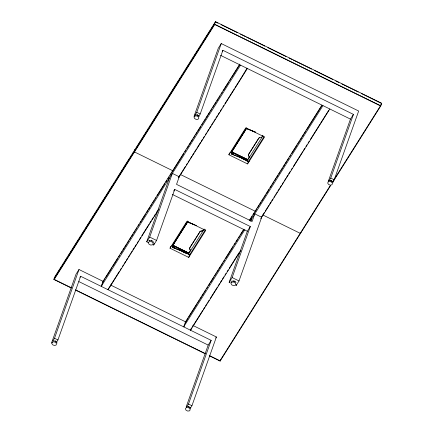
<?xml version="1.0" encoding="UTF-8"?>
<svg xmlns="http://www.w3.org/2000/svg" width="433" height="433" viewBox="0 0 433 433"><rect width="100%" height="100%" fill="white"/><g stroke="black" fill="none" stroke-linecap="round" stroke-linejoin="round"><path stroke-width="0.65" d="M187.933 221.593L172.648 245.576L187.635 221.647M246.491 128.168L231.498 152.14L246.642 128.098M200.376 231.227L189.741 247.865L189.692 248.97L190.341 250.323L189.589 248.358M190.406 250.431L188.799 253.105L172.913 245.284L172.767 245.63M248.596 154.386L258.81 138.187L259.816 137.553L258.837 138.116L248.596 154.386L248.547 155.49L249.197 156.838L248.445 154.879M249.262 156.946L247.654 159.62L231.606 151.81L247.654 159.62M71.445 288.091L53.844 279.447L54.742 276.92L215.461 21.65L381.738 103.292L380.84 105.82L332.912 181.941M51.538 342.979L76.013 274.246L78.99 269.515L103.2 281.407M52.858 340.879L54.509 338.249L78.99 269.515M55.3 341.361L55.489 340.831M56.626 342.038L57.946 339.937L80.619 276.259L211.169 340.36L188.496 404.038L187.17 406.138M101.706 285.737L103.189 281.574M108.78 287.858L108.104 289.753L158.851 209.15M53.844 279.447L214.562 24.178L215.461 21.65M148.405 242.648L149.304 241.571L151.079 241.479L152.692 242.426L153.195 243.849L152.297 244.926L150.522 245.018L148.909 244.077L148.405 242.648L146.717 241.803L169.39 178.125M146.717 241.803L149.694 237.078L172.366 173.4L179.24 176.772L176.534 184.361L252.114 221.469L254.815 213.886L261.689 217.258L239.016 280.936L236.039 285.661L236.494 284.389M194.027 116.38L218.275 48.28L221.252 43.554L358.67 111.027L334.195 179.76L332.874 181.86M194.79 115.443L196.777 112.288L221.252 43.554M151.577 240.797L151.766 240.266M197.204 115.216L197.394 114.68M198.888 116.076L200.214 113.976L222.887 50.298L353.436 114.399L330.758 178.071L329.107 180.702M154.262 243.286L153.585 245.181L156.562 240.45L174.737 189.421L250.317 226.529L232.142 277.558L229.165 282.289L230.313 282.852M170.017 248.217L186.986 221.268L205.691 230.448L188.723 257.402L170.017 248.217L170.694 246.323M188.642 253.467L188.133 253.657L172.718 247.524L172.361 246.994L172.897 245.538L188.599 253.532L188.826 253.034L173.021 245.273L172.897 245.538M172.994 245.343L172.848 245.338M189.741 247.865L199.981 231.595M188.842 253.451L204.203 229.052M188.723 257.402L189.622 254.875L205.529 229.604M202.801 230.746C197.302 231.595 204.841 231.319 203.856 229.16M228.862 154.754L245.83 127.8L264.536 136.985L247.568 163.939L228.862 154.754L229.539 152.86M233.539 153.158L231.222 151.907L247.557 159.815L231.758 152.059L231.877 151.794M231.704 151.859L231.601 152.145L246.788 128.108M231.758 152.059L231.217 153.515L231.579 154.045L246.989 160.178L247.557 159.815M183.944 326.812L184.582 325.031M185.216 323.245L188.16 318.06M249.159 161.065A2.035 1.456 19.6 0 1 247.064 160.979L247.032 161.071A2.035 1.456 19.6 0 0 249.127 161.157M247.687 159.994L263.048 135.589M247.568 163.939L248.466 161.412L264.022 136.704M191.007 328.972L190.558 330.238L240.943 250.204M229.165 282.289L247.34 231.254L250.317 226.529M250.94 221.139L251.844 218.611M186.201 406.852L208.192 345.085L211.169 340.36M188.582 406.804L188.772 406.268M234.502 281.515L234.691 280.985M190.276 408.346L191.933 405.721L216.408 336.988L192.799 325.394M209.199 355.726L220.121 361.09L220.57 359.823M300.93 232.191L300.48 233.452L262.566 214.838M328.236 181.53L350.459 119.124L353.436 114.399M331.218 181.01L331.407 180.48M247.519 159.885L247.681 159.55M55.857 275.724L56.94 274.008M58.017 272.292L59.456 270.008M60.176 268.866L61.616 266.582M62.336 265.434L63.775 263.15M64.495 262.008L65.935 259.719M66.655 258.577L67.375 257.435M68.809 255.151L69.529 254.009M70.611 252.293L71.689 250.577M72.771 248.861L74.211 246.577M74.931 245.435L76.37 243.146M77.085 242.004L78.525 239.72M79.244 238.578L80.684 236.288M81.404 235.146L82.844 232.862M83.564 231.72L84.283 230.572M85.723 228.288L86.443 227.146M87.883 224.857L88.96 223.147M90.042 221.431L91.119 219.715M92.202 217.999L93.279 216.289M94.356 214.573L95.439 212.857M96.158 211.715L97.598 209.431M98.318 208.284L99.758 206M100.478 204.858L101.917 202.568M102.632 201.426L103.714 199.71M104.791 198L105.874 196.284M106.951 194.569L108.034 192.853M109.111 191.142L112.347 185.995M113.43 184.285L114.507 182.569M115.589 180.853L116.666 179.138M117.749 177.422L118.826 175.711M119.909 173.996L120.623 172.854M121.705 171.138L122.783 169.422M123.865 167.706L129.261 159.138M130.338 157.423L131.421 155.707M132.498 153.991L133.581 152.275M134.658 150.565L135.377 149.423L135.101 149.288L134.203 151.815L172.724 170.726M136.817 147.133L137.537 145.991M138.977 143.707L140.416 141.418M141.136 140.276L142.576 137.992M143.296 136.85L144.736 134.56M145.456 133.418L146.17 132.276M147.252 130.56L148.33 128.845M149.412 127.129L150.489 125.418M151.572 123.703L152.649 121.987M153.731 120.271L155.166 117.987M155.885 116.845L157.325 114.561M158.045 113.414L159.485 111.129M160.205 109.987L161.644 107.698M162.364 106.556L163.804 104.272M164.524 103.13L165.244 101.988M166.683 99.698L167.403 98.556M168.843 96.272L169.92 94.556M171.003 92.841L172.08 91.125M172.799 89.983L174.239 87.699M174.959 86.557L176.399 84.267M177.119 83.125L178.558 80.841M179.278 79.694L180.713 77.41M181.432 76.268L182.152 75.126M183.592 72.836L184.674 71.126M185.752 69.41L186.834 67.694M187.911 65.978L188.994 64.268M190.071 62.552L191.148 60.837M192.23 59.121L193.307 57.405M194.39 55.695L195.467 53.979M196.55 52.263L197.627 50.547M198.346 49.405L199.786 47.121M200.506 45.979L201.583 44.263M202.666 42.548L203.743 40.832M204.825 39.122L210.221 30.548M211.299 28.832L212.381 27.117M213.458 25.401L214.541 23.691M79.959 277.309L80.619 276.259M222.226 51.348L222.887 50.298M239.806 64.089L103.038 281.326L101.235 286.381L240.521 65.145M103.888 280.465L104.986 278.717M105.641 277.683L110.193 270.452M110.388 270.143L111.941 267.675M112.548 266.712L117.587 258.712M118.664 256.996L119.746 255.281M120.823 253.565L122.263 251.281M122.983 250.133L124.423 247.849M125.142 246.707L126.582 244.418M127.302 243.276L128.742 240.986M129.462 239.844L130.901 237.56M131.621 236.413L133.061 234.129M133.781 232.986L135.22 230.697M135.94 229.555L137.017 227.839M138.1 226.123L139.177 224.408M140.26 222.697L141.337 220.982M142.056 219.834L145.656 214.119M146.376 212.976L147.815 210.692M148.535 209.545L149.975 207.261M150.695 206.119L152.135 203.829M152.854 202.687L154.294 200.398M155.014 199.256L156.096 197.54M157.174 195.824L164.735 183.819M165.812 182.109L166.894 180.393M167.972 178.677L169.054 176.962M170.131 175.246L171.214 173.53M171.933 172.388L183.809 153.526M184.891 151.81L185.968 150.094M187.051 148.378L188.49 146.094M189.21 144.947L190.65 142.663M191.37 141.521L192.809 139.231M193.529 138.089L194.969 135.8M195.689 134.658L197.129 132.374M197.849 131.226L200.728 126.653M201.805 124.942L203.245 122.653M203.965 121.511L205.404 119.221M206.124 118.079L207.564 115.795M208.284 114.648L209.724 112.364M210.443 111.221L211.883 108.932M212.603 107.79L214.043 105.506M214.763 104.358L216.202 102.074M216.922 100.932L218.362 98.643M219.082 97.501L220.159 95.785M221.241 94.069L222.318 92.353M223.401 90.638L228.797 82.064M229.517 80.922L230.957 78.633M231.623 77.583L233.116 75.207M233.371 74.801L239.676 64.793M107.952 289.504L108.672 288.356M109.354 287.279L119.508 271.15M120.19 270.068L121.272 268.352M122.35 266.636L123.432 264.92M124.152 263.778L125.592 261.489M126.312 260.347L127.751 258.063M128.471 256.915L129.911 254.631M130.631 253.489L132.07 251.2M132.79 250.058L134.23 247.768M134.95 246.626L136.384 244.342M137.104 243.2L138.544 240.91M139.264 239.768L140.703 237.479M141.786 235.763L148.984 224.332M149.704 223.19L151.144 220.9M151.864 219.758L153.304 217.474M154.024 216.327L155.463 214.043M156.54 212.327L157.26 211.185M178.856 176.886L185.335 166.597M186.417 164.881L187.494 163.165M188.214 162.023L189.654 159.734M190.374 158.592L191.814 156.302M192.533 155.16L193.973 152.876M194.693 151.729L196.133 149.445M196.853 148.303L200.452 142.581M201.172 141.439L202.612 139.155M203.331 138.013L204.414 136.298M205.491 134.582L206.573 132.866M207.293 131.724L208.733 129.435M209.453 128.292L210.887 126.008M211.607 124.861L213.047 122.577M213.767 121.435L215.206 119.145M215.926 118.003L217.366 115.714M218.086 114.572L219.526 112.288M220.245 111.14L221.685 108.856M222.768 107.14L223.845 105.425M224.927 103.709L234.285 88.846M235.005 87.704L238.605 81.989M238.837 81.615L241.641 77.166M241.841 76.841L247.037 68.165M178.575 177.822L247.395 68.522M173.741 190.996L174.737 189.421M187.743 220.971L172.345 245.462L188.701 253.3M231.19 151.999L246.231 128.076M172.67 245.587L187.787 221.577M172.361 246.994L172.762 247.459L188.469 253.619M196.539 225.609L188.528 222.421L194.731 224.808M231.579 154.045L247.324 160.134M247.064 128.347L247.384 128.942L255.438 132.065M173.573 246.799L174.169 246.626L174.445 247.227L173.898 247.335L173.573 246.799L174.126 246.696L174.445 247.227M232.429 153.32L232.792 153.791L233.344 153.683L233.024 153.147L232.429 153.32L232.754 153.856L233.344 153.683M262.712 135.675L261.629 137.337M243.795 229.198L185.486 321.806L183.684 326.866L244.872 229.679M249.191 220.619L321.898 105.143M188.788 317.053L193.34 309.822M193.556 309.481L195.445 306.488M195.716 306.055L197.194 303.706M197.876 302.624L199.315 300.334M200.035 299.192L201.475 296.908M202.195 295.761L203.634 293.477M204.354 292.335L205.431 290.619M206.514 288.903L207.591 287.187M208.674 285.471L209.751 283.756M210.47 282.614L214.07 276.898M214.79 275.756L216.229 273.467M216.949 272.325L218.389 270.035M219.109 268.893L220.549 266.609M221.268 265.467L222.708 263.177M223.428 262.035L224.511 260.32M225.588 258.604L233.149 246.599M234.226 244.883L235.308 243.167M236.386 241.452L237.468 239.741M238.545 238.026L239.628 236.31M240.347 235.168L243.584 230.02M249.706 220.305L252.222 216.3M253.305 214.584L254.382 212.874M255.465 211.158L256.904 208.868M257.624 207.726L259.064 205.437M259.784 204.295L261.223 202.011M261.943 200.869L263.383 198.579M264.103 197.437L265.543 195.148M266.263 194.006L269.142 189.432M270.219 187.716L271.659 185.432M272.379 184.29L273.818 182.001M274.538 180.859L275.978 178.569M276.698 177.427L278.138 175.143M278.857 173.996L280.297 171.712M281.017 170.57L282.457 168.28M283.177 167.138L284.616 164.849M285.336 163.706L286.776 161.422M287.496 160.28L288.573 158.565M289.655 156.849L290.732 155.133M291.815 153.417L297.211 144.844M297.931 143.702L299.371 141.412M300.091 140.27L301.53 137.981M302.25 136.839L303.69 134.555M304.41 133.407L305.85 131.123M306.569 129.981L316.29 114.545M316.523 114.171L321.427 106.388M250.269 221.106L322.975 105.63M190.753 329.426L191.846 327.7M192.506 326.65L202.644 310.548M203.364 309.406L204.804 307.116M205.523 305.974L206.958 303.69M207.678 302.543L209.117 300.258M210.2 298.543L217.398 287.111M218.118 285.964L219.558 283.68M220.278 282.538L221.718 280.248M222.438 279.106L223.877 276.822M224.954 275.107L226.037 273.391M227.114 271.675L228.196 269.959M229.274 268.244L238.994 252.812M261.31 217.366L262.387 215.65M263.107 214.508L264.547 212.224M265.267 211.077L268.866 205.361M269.586 204.219L271.026 201.93M271.745 200.788L272.828 199.072M273.905 197.356L274.987 195.646M275.707 194.498L277.147 192.214M277.867 191.072L279.307 188.783M280.027 187.641L281.461 185.351M282.181 184.209L283.62 181.925M284.34 180.778L285.78 178.493M286.5 177.351L287.94 175.062M288.659 173.92L290.099 171.636M291.182 169.92L292.259 168.204M293.341 166.489L302.699 151.626M303.419 150.484L304.859 148.194M305.936 146.478L307.019 144.763M308.096 143.052L309.178 141.337M310.255 139.621L319.976 124.184M320.588 123.21L324.788 116.537M325.015 116.179L328.642 110.42M260.742 218.762L329.843 109.002M215.742 338.038L216.408 336.988M380.656 105.008L381.738 103.292M330.428 185.313L219.964 360.765L209.642 355.699M332.587 181.882L380.445 105.874L214.719 24.502L54.239 279.393L71.234 287.739M220.121 361.09L330.747 185.378M199.954 231.666L200.961 231.033M230.968 281.618L231.644 281.098M149.093 240.932L149.228 240.845M148.92 240.645L149.461 240.407M261.656 137.266L259.795 137.624M328.815 180.702L329.264 180.599M232.104 281.206L233.452 280.893L235.373 281.672L236.007 282.7M233.214 281.223L233.566 281.141M53.351 340.95L54.867 340.988M174.488 247.162L173.936 247.27L173.617 246.734M149.131 240.58L149.472 240.553M195.099 114.967L197.047 114.864L198.807 115.898L199.083 116.683M149.959 240.526L151.415 240.45L152.297 240.964M186.482 406.555L187.105 406.522M187.938 406.479L190.19 407.485M187.879 406.706L188.425 406.679M247.384 128.942L255.394 132.13M330.163 180.393L332.089 181.173L333.015 182.683M330.276 180.637L332.051 181.676M234.534 281.531L235.081 281.753M55.208 341.128L55.689 341.323M215.618 21.975L218.048 23.165M221.079 24.654L237.473 32.702M240.504 34.196L245.365 36.578M246.577 37.173L264.79 46.114M267.827 47.608L286.034 56.55M289.071 58.038L292.107 59.532M293.32 60.127L311.533 69.069M314.569 70.557L332.782 79.499M335.813 80.987L338.85 82.481M341.886 83.97L358.275 92.018M361.311 93.506L381.343 103.346M214.562 24.178L380.84 105.82M220.516 55.327L350.459 119.124M196.777 112.288L200.214 113.976M330.758 178.071L334.195 179.76M245.3 158.927L246.474 159.506M230.367 152.524L233.382 154.002M237.603 156.08L248.466 161.412M242.945 158.96L247.064 160.979M180.615 174.602L255.281 211.261M172.361 194.444L247.34 231.254M182.926 250.658L188.22 253.256M171.522 245.987L174.537 247.47M178.759 249.543L189.622 254.875M182.926 251.844L186.455 253.576M149.694 237.078L156.562 240.45M232.142 277.558L239.016 280.936M110.469 284.974L185.53 321.827M78.86 281.585L208.192 345.085M75.483 289.829L205.394 353.615M75.688 290.175L205.556 353.94M54.509 338.249L57.946 339.937M188.496 404.038L191.933 405.721M197.047 115.091L198.433 115.903M152.616 241.154L153.314 241.874M151.415 240.672L151.913 240.964M188.923 406.971L189.367 407.231M247.124 128.639L247.422 128.872M231.319 153.742L231.617 153.975M188.528 222.421L188.209 221.826L188.225 222.189M56.171 341.518L56.636 342.276M56.804 342.546L57.102 343.028M232.981 153.212L233.306 153.747M153.455 242.264L153.591 242.653M190.325 407.875L190.466 408.27M190.314 254.528A2.035 1.456 19.6 0 1 188.647 254.609M190.282 254.62A2.035 1.456 19.6 0 1 188.615 254.701M52.323 342.157L51.76 343.396L52.61 344.782L54.369 345.491L56.003 345.112L56.566 343.872L55.716 342.492L53.957 341.778L52.323 342.157M231.525 282.311L230.962 283.55L231.812 284.936L233.571 285.645L235.211 285.266L235.769 284.026L234.919 282.646L233.165 281.932L231.525 282.311M328.236 181.806L327.678 183.051L328.523 184.431L330.282 185.14L331.922 184.767L332.479 183.522L331.635 182.141L329.876 181.432L328.236 181.806M194.937 115.99L194.038 117.067L194.541 118.49L196.149 119.438L197.924 119.346L198.828 118.269L198.325 116.84L196.712 115.898L194.937 115.99M186.314 407.577L185.416 408.655L185.919 410.078L187.532 411.025L189.308 410.933L190.206 409.856L189.703 408.427L188.09 407.485L186.314 407.577"/></g></svg>
